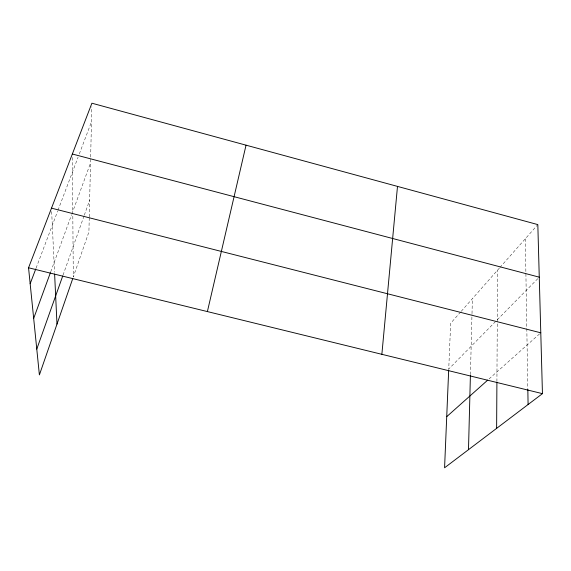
<?xml version="1.0" encoding="UTF-8"?>
<svg xmlns="http://www.w3.org/2000/svg" width="571" height="571" viewBox="0 0 571 571"><rect width="100%" height="100%" fill="white"/><g stroke="black" fill="none" stroke-linecap="round" stroke-linejoin="round"><path stroke-width="0.43" stroke-dasharray="2.85 2.14" d="M496.913 381.578L497.591 270.154M89.24 217.787L88.912 231.897L73.302 276.985L72.802 213.254M89.262 216.901L91.824 106.763M470.425 374.704L471.981 314.542M472.003 313.665L472.388 298.676M63.031 275.129L84.023 215.995M84.322 215.16L89.654 200.143M50.726 271.796L71.582 214.789M71.889 213.961L90.511 163.049M36.094 268.092L57.671 211.127M57.985 210.292L78.084 157.218M79.333 153.934L91.467 121.887M460.647 311.973L450.662 323.272L448.735 369.037L496.042 321.03M461.232 311.309L499.361 268.149M499.946 267.478L537.825 224.603M497.284 319.767L539.267 277.171M489.04 378.937L540.787 332.807M51.661 211.584L54.538 272.267M525.32 238.757L527.832 389.429M72.367 157.446L72.788 211.491"/><path stroke-width="0.86" d="M496.627 428.364L496.906 382.463M468.491 449.677L470.404 375.59M448.692 369.915L444.573 467.792L542.45 393.647L537.825 224.603L91.902 103.208L28.55 267.778L39.392 374.933L72.724 278.669M381.863 354.313L397.495 186.396M207.387 311.58L246.044 145.17M36.78 349.088L62.739 275.957M33.675 318.411L50.426 272.624M30.163 283.737L35.78 268.92M446.729 416.659L487.72 380.115M28.55 267.778L542.45 393.647M51.504 208.158L540.787 332.807M72.346 154.02L539.267 277.171M54.616 274.023L56.986 324.107M527.832 389.429L528.089 404.525"/></g></svg>
